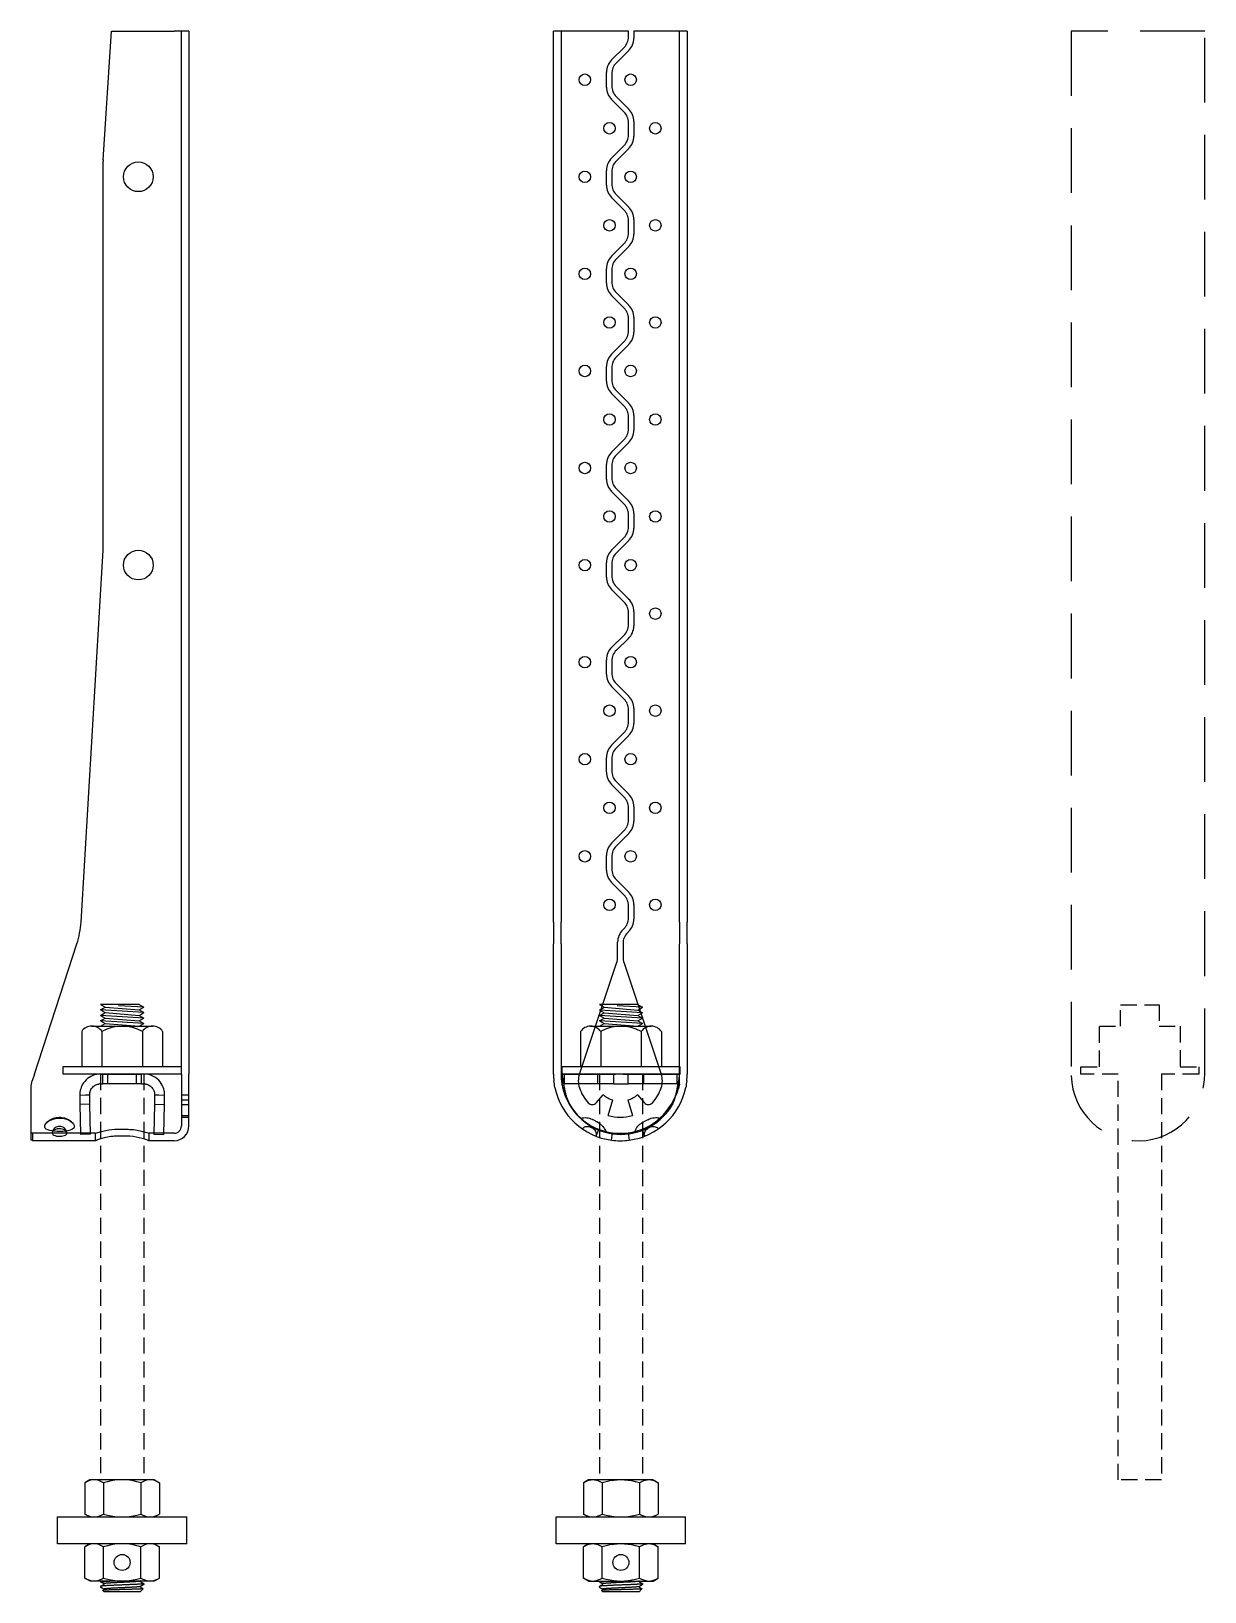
# Model space of a CAD drawing. Header units: inches. Extents: x -2661 to 42767, y -1222 to 9099.
# Drawn here: x 1335.32 to 1362.52, y 1440.36 to 1476.53 of the extents above; entities that cross this region are included whole.
import ezdxf

# ---------------------------------------------------------------- set-up
doc = ezdxf.new("R2010")
doc.units = ezdxf.units.IN
doc.header["$LTSCALE"] = 12
doc.header["$MEASUREMENT"] = 0
doc.linetypes.add('HIDDEN2', pattern=[0.1875, 0.125, -0.0625])
doc.linetypes.add('HIDDEN8', pattern=[0.04625, 0.03125, -0.015])
doc.layers.get('0').update_dxf_attribs({"linetype": 'CONTINUOUS'})
doc.layers.add('S-BOLT', color=2, linetype='CONTINUOUS')
doc.layers.add('S-SIMPSON', color=2, linetype='CONTINUOUS')

# ---------------------------------------------------------------- blocks, each defined once
blk = doc.blocks.new('HDU14-f')
for p, q in [((-1.548, 13.688), (-1.548, 25.719)), ((0.187, 25.719), (-1.548, 25.719)), ((-1.375, 25.719), (-1.375, 13.688)), ((0.187, 25.586), (0.187, 25.719)), ((0.312, 25.719), (0.312, 25.558)), ((1.548, 25.719), (0.312, 25.719)), ((1.375, 13.688), (1.375, 25.719)), ((1.548, 25.719), (1.548, 13.688)), ((-0.204, 25.052), (0.087, 25.343)), ((0.194, 25.271), (-0.097, 24.98)), ((-0.323, 24.423), (-0.323, 24.765)), ((-0.198, 24.737), (-0.198, 24.449)), ((0.087, 23.845), (-0.204, 24.136)), ((-0.097, 24.206), (0.194, 23.915)), ((0.187, 23.313), (0.187, 23.602)), ((0.312, 23.627), (0.312, 23.286)), ((-0.204, 22.779), (0.087, 23.07)), ((0.194, 22.998), (-0.097, 22.707)), ((-0.323, 22.15), (-0.323, 22.492)), ((-0.198, 22.464), (-0.198, 22.176)), ((0.087, 21.572), (-0.204, 21.863)), ((-0.097, 21.933), (0.194, 21.642)), ((0.312, 21.355), (0.312, 21.013)), ((0.187, 21.04), (0.187, 21.329)), ((-0.204, 20.506), (0.087, 20.797)), ((0.194, 20.726), (-0.097, 20.435)), ((-0.323, 19.879), (-0.323, 20.219)), ((-0.198, 20.192), (-0.198, 19.905)), ((0.087, 19.301), (-0.204, 19.592)), ((-0.097, 19.662), (0.194, 19.371)), ((0.187, 18.769), (0.187, 19.058)), ((0.312, 19.083), (0.312, 18.742)), ((-0.204, 18.235), (0.087, 18.526)), ((0.194, 18.454), (-0.097, 18.163)), ((-0.323, 17.608), (-0.323, 17.948)), ((-0.198, 17.92), (-0.198, 17.633)), ((-0.097, 17.39), (0.194, 17.099)), ((0.087, 17.029), (-0.204, 17.32)), ((0.187, 16.498), (0.187, 16.786)), ((0.312, 16.812), (0.312, 16.47)), ((-0.204, 15.964), (0.087, 16.255)), ((0.194, 16.183), (-0.097, 15.892)), ((-0.323, 15.336), (-0.323, 15.677)), ((-0.198, 15.649), (-0.198, 15.362)), ((0.087, 14.758), (-0.204, 15.049)), ((-0.097, 15.119), (0.194, 14.828)), ((0.187, 14.227), (0.187, 14.515)), ((0.312, 14.541), (0.312, 14.199)), ((-0.204, 13.693), (0.087, 13.984)), ((0.194, 13.912), (-0.097, 13.621)), ((-1.548, 5.069), (-1.548, 13.688)), ((-1.375, 13.688), (-1.375, 5.069)), ((-0.323, 13.065), (-0.323, 13.405)), ((1.375, 5.069), (1.375, 13.688)), ((1.548, 13.688), (1.548, 5.069)), ((-0.198, 13.378), (-0.198, 13.091)), ((0.087, 12.487), (-0.204, 12.778)), ((-0.097, 12.848), (0.194, 12.557)), ((0.187, 11.96), (0.187, 12.244)), ((0.312, 12.27), (0.312, 11.933)), ((-0.198, 11.444), (0.082, 11.712)), ((0.187, 11.64), (-0.092, 11.372)), ((-0.323, 10.815), (-0.323, 11.15)), ((-0.198, 11.124), (-0.198, 10.841)), ((0.087, 10.237), (-0.204, 10.528)), ((-0.097, 10.598), (0.194, 10.307)), ((0.187, 9.705), (0.187, 9.994)), ((0.312, 10.02), (0.312, 9.68)), ((-0.204, 9.171), (0.087, 9.462)), ((0.194, 9.392), (-0.097, 9.101)), ((-0.323, 8.544), (-0.323, 8.884)), ((-0.198, 8.858), (-0.198, 8.57)), ((-0.097, 8.327), (0.194, 8.036)), ((0.087, 7.966), (-0.204, 8.257)), ((0.187, 7.434), (0.187, 7.723)), ((0.312, 7.749), (0.312, 7.408)), ((-0.204, 6.9), (0.087, 7.191)), ((0.194, 7.121), (-0.097, 6.83)), ((-0.323, 6.273), (-0.323, 6.613)), ((-0.198, 6.587), (-0.198, 6.299)), ((0.087, 5.694), (-0.204, 5.985)), ((-0.097, 6.056), (0.194, 5.765)), ((0.187, 5.163), (0.187, 5.451)), ((0.312, 5.477), (0.312, 5.137)), ((-1.548, 5.069), (-1.548, 4.569)), ((-1.375, 4.569), (-1.375, 5.069)), ((1.375, 5.069), (1.375, 4.569)), ((1.548, 4.569), (1.548, 5.069)), ((0.056, 4.89), (0.087, 4.92)), ((0.194, 4.85), (0.163, 4.819)), ((-1.548, 1.548), (-1.548, 4.569)), ((-1.375, 4.569), (-1.375, 1.548)), ((-0.062, 4.277), (-0.062, 4.602)), ((0.062, 4.576), (0.062, 4.277)), ((1.375, 1.548), (1.375, 4.569)), ((1.548, 4.569), (1.548, 1.548)), ((-0.948, 1.548), (-0.088, 4.118)), ((0.088, 4.118), (0.948, 1.548)), ((-1.352, 1.548), (-1.35, 1.548)), ((-1.352, 1.319), (-1.352, 1.548)), ((-1.352, 1.548), (-1.352, 1.548)), ((-1.352, 1.319), (-1.352, 1.548)), ((-1.35, 1.542), (-1.35, 1.548)), ((-1.35, 1.548), (-0.158, 1.548)), ((-1.35, 1.542), (-1.35, 1.316)), ((0.185, 1.548), (1.375, 1.548)), ((-1.35, 1.319), (-1.352, 1.319)), ((-1.352, 1.319), (-1.352, 1.319)), ((-0.203, 0.013), (-0.181, 0.185)), ((0.181, 0.185), (0.203, 0.013))]:
    blk.add_line(p, q)
at = {"ltscale": 0.436076}
for p, q in [((-1.352, 1.319), (-1.352, 1.548)), ((-1.292, 1.319), (-1.292, 1.548)), ((-0.518, 1.319), (-0.518, 1.548)), ((0.545, 1.319), (0.545, 1.548)), ((1.318, 1.319), (1.318, 1.548)), ((-1.181, 0.847), (-1.181, 0.843)), ((1.208, 0.847), (1.208, 0.843))]:
    blk.add_line(p, q, dxfattribs=at)
at = {"ltscale": 0.244158}
for p, q in [((-0.158, 1.548), (-0.158, 1.42)), ((0.185, 1.42), (0.185, 1.548)), ((-1.264, 1.061), (-1.264, 1.063)), ((1.291, 1.063), (1.291, 1.061))]:
    blk.add_line(p, q, dxfattribs=at)
at = {"ltscale": 0.256303}
blk.add_line((1.375, 1.548), (1.375, 1.529), dxfattribs=at)
at = {"ltscale": 1.153278}
blk.add_line((-0.158, 1.319), (-1.35, 1.319), dxfattribs=at)
at = {"ltscale": 0.191817}
for p, q in [((-0.158, 1.42), (-0.158, 1.319)), ((0.185, 1.319), (0.185, 1.42)), ((-1.264, 1.063), (-1.264, 1.065)), ((1.291, 1.065), (1.291, 1.063))]:
    blk.add_line(p, q, dxfattribs=at)
at = {"ltscale": 1.151253}
blk.add_line((1.375, 1.319), (0.185, 1.319), dxfattribs=at)
at = {"ltscale": 0.45898}
for p, q in [((-0.402, 1.069), (-0.557, 0.885)), ((0.557, 0.885), (0.402, 1.069))]:
    blk.add_line(p, q, dxfattribs=at)
at = {"ltscale": 0.907197}
for p, q in [((-0.281, 0.588), (-0.172, 0.947)), ((0.172, 0.947), (0.281, 0.588))]:
    blk.add_line(p, q, dxfattribs=at)
at = {"ltscale": 0.329413}
for p, q in [((-0.502, 0.268), (-0.565, 0.107)), ((0.502, 0.268), (0.565, 0.107))]:
    blk.add_line(p, q, dxfattribs=at)
for centre in [(-0.823, 24.594), (0.239, 24.594), (-0.25, 23.469), (0.812, 23.469), (-0.823, 22.344), (0.239, 22.344), (-0.25, 21.219), (0.812, 21.219), (-0.823, 20.094), (0.239, 20.094), (-0.25, 18.969), (0.812, 18.969), (-0.823, 17.844), (0.239, 17.844), (-0.25, 16.719), (0.812, 16.719), (-0.823, 15.594), (0.239, 15.594), (-0.25, 14.469), (0.812, 14.469), (-0.823, 13.344), (0.239, 13.344), (0.812, 12.219), (-0.823, 11.094), (0.239, 11.094), (-0.25, 9.969), (0.812, 9.969), (-0.823, 8.844), (0.239, 8.844), (-0.25, 7.719), (0.812, 7.719), (-0.823, 6.594), (0.239, 6.594), (-0.25, 5.469), (0.812, 5.469)]:
    blk.add_circle(centre, 0.133)
for centre, radius, start, end in [((-0.156, 25.586), 0.344, 315, 0), ((-0.094, 25.558), 0.406, 315, 0), ((0.083, 24.765), 0.406, 135, 180), ((0.146, 24.737), 0.344, 135, 180), ((0.083, 24.423), 0.406, 180, 225), ((0.146, 24.449), 0.344, 180, 225), ((-0.094, 23.627), 0.406, 0, 45), ((-0.156, 23.602), 0.344, 0, 45), ((-0.156, 23.313), 0.344, 315, 0), ((-0.094, 23.286), 0.406, 315, 0), ((0.083, 22.492), 0.406, 135, 180), ((0.146, 22.464), 0.344, 135, 180), ((0.083, 22.15), 0.406, 180, 225), ((0.146, 22.176), 0.344, 180, 225), ((-0.156, 21.329), 0.344, 0, 45), ((-0.094, 21.355), 0.406, 0, 45), ((-0.156, 21.04), 0.344, 315, 0), ((-0.094, 21.013), 0.406, 315, 0), ((0.083, 20.219), 0.406, 135, 180), ((0.146, 20.192), 0.344, 135, 180), ((0.146, 19.905), 0.344, 180, 225), ((0.083, 19.879), 0.406, 180, 225), ((-0.156, 19.058), 0.344, 0, 45), ((-0.094, 19.083), 0.406, 0, 45), ((-0.156, 18.769), 0.344, 315, 0), ((-0.094, 18.742), 0.406, 315, 0), ((0.083, 17.948), 0.406, 135, 180), ((0.146, 17.92), 0.344, 135, 180), ((0.083, 17.608), 0.406, 180, 225), ((0.146, 17.633), 0.344, 180, 225), ((-0.156, 16.786), 0.344, 0, 45), ((-0.094, 16.812), 0.406, 0, 45), ((-0.156, 16.498), 0.344, 315, 0), ((-0.094, 16.47), 0.406, 315, 0), ((0.083, 15.677), 0.406, 135, 180), ((0.146, 15.649), 0.344, 135, 180), ((0.083, 15.336), 0.406, 180, 225), ((0.146, 15.362), 0.344, 180, 225), ((-0.156, 14.515), 0.344, 0, 45), ((-0.094, 14.541), 0.406, 0, 45), ((-0.156, 14.227), 0.344, 315, 0), ((-0.094, 14.199), 0.406, 315, 0), ((0.083, 13.405), 0.406, 135, 180), ((0.146, 13.378), 0.344, 135, 180), ((0.083, 13.065), 0.406, 180, 225), ((0.146, 13.091), 0.344, 180, 225), ((-0.156, 12.244), 0.344, 0, 45), ((-0.094, 12.27), 0.406, 0, 45), ((-0.156, 11.96), 0.344, 313.7838, 0), ((-0.094, 11.933), 0.406, 313.7838, 0), ((0.083, 11.15), 0.406, 133.7838, 180), ((0.146, 11.124), 0.344, 133.7838, 180), ((0.083, 10.815), 0.406, 180, 225), ((0.146, 10.841), 0.344, 180, 225), ((-0.156, 9.994), 0.344, 0, 45), ((-0.094, 10.02), 0.406, 0, 45), ((-0.156, 9.705), 0.344, 315, 0), ((-0.094, 9.68), 0.406, 315, 0), ((0.083, 8.884), 0.406, 135, 180), ((0.146, 8.858), 0.344, 135, 180), ((0.083, 8.544), 0.406, 180, 225), ((0.146, 8.57), 0.344, 180, 225), ((-0.156, 7.723), 0.344, 0, 45), ((-0.094, 7.749), 0.406, 0, 45), ((-0.156, 7.434), 0.344, 315, 0), ((-0.094, 7.408), 0.406, 315, 0), ((0.083, 6.613), 0.406, 135, 180), ((0.146, 6.587), 0.344, 135, 180), ((0.083, 6.273), 0.406, 180, 225), ((0.146, 6.299), 0.344, 180, 225), ((-0.156, 5.451), 0.344, 0, 45), ((-0.094, 5.477), 0.406, 0, 45), ((-0.156, 5.163), 0.344, 315, 0), ((-0.094, 5.137), 0.406, 315, 0), ((0.344, 4.602), 0.406, 135, 180), ((0.406, 4.576), 0.344, 135, 180), ((-0.562, 4.277), 0.5, 341.5, 0), ((0.562, 4.277), 0.5, 180, 198.5), ((0, 1.548), 1.548, 180, 185.8439), ((0, 1.548), 1.375, 180, 186.5823), ((0, 1.548), 1.375, 353.4177, 0), ((0, 1.548), 1.548, 354.1561, 0), ((0, 1.548), 1.548, 191.6465, 262.4464), ((0, 1.548), 1.375, 193.1366, 262.4464), ((0, 1.548), 1.375, 277.5536, 346.8634), ((0, 1.548), 1.548, 277.5536, 348.3535), ((0, 1.548), 1.548, 262.4464, 277.5536), ((0, 1.548), 1.375, 262.4464, 277.5536)]:
    blk.add_arc(centre, radius, start, end)
at = {"ltscale": 0.6149}
for centre, start, end in [((-0.474, 1.389), 161.5, 198.5), ((0.474, 1.389), 341.5, 18.5)]:
    blk.add_arc(centre, 0.5, start, end, dxfattribs=at)
at = {"ltscale": 0.983143}
for start, end in [(198.5, 221.7868), (318.2132, 341.5)]:
    blk.add_arc((0, 1.548), 1, start, end, dxfattribs=at)
at = {"ltscale": 0.408016}
for centre, start, end in [((-0.652, 0.965), 221.7868, 320), ((0.652, 0.965), 220, 318.2132)]:
    blk.add_arc(centre, 0.125, start, end, dxfattribs=at)
at = {"ltscale": 0.499338}
for start, end in [(230, 254.038), (285.962, 310)]:
    blk.add_arc((0, 1.548), 0.625, start, end, dxfattribs=at)
at = {"ltscale": 0.919518}
blk.add_arc((0, 1.548), 1, 253.6652, 286.3348, dxfattribs=at)
at = {"ltscale": 0.443405}
for centre, major_axis, start_param, end_param in [((0.591, 1.643), (-1.942, 0), 0.302192, 0.422066), ((-0.564, 1.643), (1.942, 0), 5.861119, 5.980993), ((-0.564, 1.639), (1.942, 0), 5.861119, 5.980993)]:
    blk.add_ellipse(centre, major_axis=major_axis, ratio=0.999848, start_param=start_param, end_param=end_param, dxfattribs=at)
blk.add_ellipse((0.591, 1.639), major_axis=(-1.942, 0), ratio=0.999848, start_param=0.302192, end_param=0.418487)
at = {"ltscale": 0.013141}
blk.add_ellipse((0.591, 1.639), major_axis=(-1.942, 0), ratio=0.999848, start_param=0.418487, end_param=0.422066, dxfattribs=at)
at = {"ltscale": 1.07779}
for centre, major_axis, start_param, end_param in [((0.013, 1.527), (1.375, 0), 3.659251, 5.765527), ((0.013, 1.523), (-1.375, 0), 0.517658, 2.623935)]:
    blk.add_ellipse(centre, major_axis=major_axis, ratio=0.999848, start_param=start_param, end_param=end_param, dxfattribs=at)
for points, knots in [([(-1.35, 1.542), (-1.35, 1.541), (-1.35, 1.54), (-1.348, 1.527), (-1.344, 1.504), (-1.334, 1.436), (-1.327, 1.392), (-1.311, 1.3), (-1.303, 1.255), (-1.29, 1.184), (-1.285, 1.159), (-1.275, 1.11), (-1.27, 1.085), (-1.264, 1.061)], [0.200072, 0.200072, 0.200072, 0.200072, 0.235083, 0.235083, 0.706844, 0.706844, 1.181392, 1.181392, 1.567205, 1.567205, 1.759947, 1.759947, 1.952833, 1.952833, 1.952833, 1.952833]), ([(0.185, 1.548), (0.161, 1.548), (0.105, 1.547), (-0.004, 1.546), (-0.038, 1.547), (-0.112, 1.548), (-0.143, 1.548), (-0.158, 1.548)], [0, 0, 0, 0, 0.2046871, 0.2046871, 0.2987485, 0.2987485, 0.4133066, 0.4133066, 0.4133066, 0.4133066]), ([(1.298, 1.096), (1.303, 1.116), (1.307, 1.136), (1.323, 1.217), (1.334, 1.277), (1.352, 1.382), (1.359, 1.428), (1.369, 1.491), (1.372, 1.512), (1.375, 1.527), (1.375, 1.528), (1.375, 1.528)], [0.091338, 0.091338, 0.091338, 0.091338, 0.247492, 0.247492, 0.736755, 0.736755, 1.217633, 1.217633, 1.587085, 1.587085, 1.605323, 1.605323, 1.605323, 1.605323]), ([(-1.366, 1.39), (-1.364, 1.371), (-1.361, 1.35), (-1.353, 1.298), (-1.346, 1.266), (-1.339, 1.236)], [1.5310966, 1.5310966, 1.5310966, 1.5310966, 1.6825033, 1.6825033, 1.922826, 1.922826, 1.922826, 1.922826]), ([(-1.266, 1.069), (-1.269, 1.076), (-1.272, 1.083), (-1.288, 1.124), (-1.3, 1.157), (-1.32, 1.216), (-1.328, 1.242), (-1.34, 1.281), (-1.344, 1.295), (-1.348, 1.309), (-1.349, 1.313), (-1.35, 1.315), (-1.35, 1.316), (-1.35, 1.316)], [0.012084, 0.012084, 0.012084, 0.012084, 0.0704258, 0.0704258, 0.3467638, 0.3467638, 0.6058368, 0.6058368, 0.8260425, 0.8260425, 0.9353083, 0.9353083, 0.9396499, 0.9396499, 0.9396499, 0.9396499]), ([(1.339, 1.236), (1.346, 1.266), (1.353, 1.298), (1.361, 1.35), (1.364, 1.371), (1.366, 1.39)], [5.9378182, 5.9378182, 5.9378182, 5.9378182, 6.1781408, 6.1781408, 6.3295475, 6.3295475, 6.3295475, 6.3295475]), ([(-0.919, 0.525), (-0.874, 0.536), (-0.826, 0.539), (-0.736, 0.531), (-0.692, 0.518), (-0.648, 0.495), (-0.643, 0.492), (-0.639, 0.489)], [0, 0, 0, 0, 0.3515372, 0.3515372, 0.6898037, 0.6898037, 0.730764, 0.730764, 0.730764, 0.730764]), ([(-0.524, 0.428), (-0.524, 0.428), (-0.53, 0.431), (-0.54, 0.436), (-0.556, 0.444), (-0.582, 0.457), (-0.602, 0.468), (-0.623, 0.48), (-0.638, 0.489), (-0.639, 0.489), (-0.639, 0.489), (-0.639, 0.489), (-0.639, 0.489)], [-1.570796, -1.570796, -1.570796, -1.570796, -0.795364, -0.795364, -0.795364, 0.363143, 0.363143, 0.363143, 1.53706, 1.53706, 1.53706, 1.570796, 1.570796, 1.570796, 1.570796]), ([(-0.524, 0.428), (-0.508, 0.42), (-0.493, 0.412), (-0.441, 0.376), (-0.408, 0.342), (-0.365, 0.276), (-0.35, 0.246), (-0.338, 0.215)], [0, 0, 0, 0, 0.1323937, 0.1323937, 0.4800792, 0.4800792, 0.731775, 0.731775, 0.731775, 0.731775]), ([(0.338, 0.215), (0.354, 0.259), (0.377, 0.3), (0.435, 0.37), (0.47, 0.4), (0.514, 0.423), (0.519, 0.426), (0.524, 0.428)], [0, 0, 0, 0, 0.3515372, 0.3515372, 0.6898037, 0.6898037, 0.730764, 0.730764, 0.730764, 0.730764]), ([(0.639, 0.489), (0.638, 0.489), (0.633, 0.486), (0.623, 0.48), (0.607, 0.471), (0.582, 0.457), (0.561, 0.446), (0.54, 0.435), (0.524, 0.428), (0.524, 0.428), (0.524, 0.428), (0.524, 0.428), (0.524, 0.428)], [-1.570796, -1.570796, -1.570796, -1.570796, -0.795364, -0.795364, -0.795364, 0.363143, 0.363143, 0.363143, 1.53706, 1.53706, 1.53706, 1.570796, 1.570796, 1.570796, 1.570796]), ([(0.639, 0.489), (0.654, 0.498), (0.669, 0.506), (0.728, 0.529), (0.775, 0.537), (0.853, 0.537), (0.886, 0.533), (0.919, 0.525)], [0, 0, 0, 0, 0.1323937, 0.1323937, 0.4800792, 0.4800792, 0.731775, 0.731775, 0.731775, 0.731775])]:
    blk.add_open_spline(points, degree=3, knots=knots)
at = {"ltscale": 0.436076}
blk.add_open_spline([(1.375, 1.309), (1.375, 1.346), (1.375, 1.383), (1.375, 1.456), (1.375, 1.493), (1.375, 1.529)], degree=3, knots=[-0.5816601, -0.5816601, -0.5816601, -0.5816601, -0.2908311, -0.2908311, -0.0000001, -0.0000001, -0.0000001, -0.0000001], dxfattribs=at)
at = {"ltscale": 0.005776}
blk.add_open_spline([(1.375, 1.528), (1.375, 1.529), (1.375, 1.529), (1.375, 1.529)], degree=3, dxfattribs=at)
for points in [[(-1.516, 1.236), (-1.526, 1.286), (-1.535, 1.339), (-1.54, 1.39)], [(1.54, 1.39), (1.535, 1.339), (1.526, 1.286), (1.516, 1.236)]]:
    blk.add_open_spline(points, degree=3)
at = {"ltscale": 0.83897}
blk.add_open_spline([(-0.158, 1.319), (-0.143, 1.319), (-0.117, 1.319), (-0.035, 1.318), (0.012, 1.318), (0.119, 1.319), (0.164, 1.319), (0.185, 1.319)], degree=3, knots=[0, 0, 0, 0, 0.1218103, 0.1218103, 0.2846833, 0.2846833, 0.4906197, 0.4906197, 0.4906197, 0.4906197], dxfattribs=at)
at = {"ltscale": 0.820067}
blk.add_open_spline([(1.375, 1.309), (1.373, 1.303), (1.37, 1.293), (1.361, 1.263), (1.354, 1.241), (1.339, 1.193), (1.331, 1.169), (1.317, 1.13), (1.312, 1.117), (1.302, 1.091), (1.296, 1.078), (1.291, 1.065)], degree=3, knots=[0.1789581, 0.1789581, 0.1789581, 0.1789581, 0.3623244, 0.3623244, 0.6104662, 0.6104662, 0.8239713, 0.8239713, 0.932067, 0.932067, 1.0414008, 1.0414008, 1.0414008, 1.0414008], dxfattribs=at)
at = {"ltscale": 0.068313}
blk.add_open_spline([(1.291, 1.061), (1.293, 1.072), (1.296, 1.084), (1.298, 1.096)], degree=3, dxfattribs=at)
at = {"ltscale": 0.00896}
blk.add_open_spline([(-1.264, 1.065), (-1.265, 1.066), (-1.265, 1.068), (-1.266, 1.069)], degree=3, dxfattribs=at)
at = {"ltscale": 0.435298}
for points in [[(-0.887, 0.279), (-0.876, 0.291), (-0.863, 0.301), (-0.835, 0.318), (-0.82, 0.324), (-0.786, 0.332), (-0.767, 0.334), (-0.73, 0.331), (-0.711, 0.327), (-0.687, 0.317), (-0.682, 0.314), (-0.677, 0.312)], [(0.56, 0.105), (0.556, 0.12), (0.555, 0.137), (0.557, 0.169), (0.56, 0.186), (0.572, 0.218), (0.581, 0.235), (0.604, 0.264), (0.619, 0.278), (0.639, 0.292), (0.645, 0.295), (0.65, 0.297)]]:
    blk.add_open_spline(points, degree=3, knots=[0, 0, 0, 0, 0.1213702, 0.1213702, 0.2475388, 0.2475388, 0.3873315, 0.3873315, 0.5325127, 0.5325127, 0.5784944, 0.5784944, 0.5784944, 0.5784944], dxfattribs=at)
at = {"ltscale": 0.089804}
for points in [[(-0.677, 0.312), (-0.677, 0.312), (-0.677, 0.312), (-0.677, 0.312), (-0.676, 0.311), (-0.667, 0.306), (-0.659, 0.302), (-0.654, 0.299), (-0.65, 0.298), (-0.65, 0.297)], [(0.65, 0.297), (0.65, 0.297), (0.65, 0.297), (0.65, 0.297), (0.651, 0.298), (0.66, 0.303), (0.668, 0.307), (0.673, 0.309), (0.676, 0.311), (0.677, 0.311)]]:
    blk.add_open_spline(points, degree=3, knots=[-1.570796, -1.570796, -1.570796, -1.570796, -1.430851, -1.430851, -1.430851, 0.311793, 0.311793, 0.311793, 1.570796, 1.570796, 1.570796, 1.570796], dxfattribs=at)
at = {"ltscale": 0.435299}
for points in [[(-0.65, 0.297), (-0.643, 0.294), (-0.636, 0.289), (-0.614, 0.274), (-0.6, 0.26), (-0.578, 0.23), (-0.57, 0.213), (-0.559, 0.18), (-0.556, 0.164), (-0.555, 0.133), (-0.557, 0.119), (-0.56, 0.105)], [(0.677, 0.312), (0.684, 0.315), (0.691, 0.319), (0.716, 0.328), (0.736, 0.332), (0.773, 0.333), (0.791, 0.331), (0.825, 0.322), (0.84, 0.315), (0.866, 0.299), (0.877, 0.29), (0.887, 0.279)]]:
    blk.add_open_spline(points, degree=3, knots=[0, 0, 0, 0, 0.061184, 0.061184, 0.2063158, 0.2063158, 0.3448749, 0.3448749, 0.4706993, 0.4706993, 0.5786198, 0.5786198, 0.5786198, 0.5786198], dxfattribs=at)
blk = doc.blocks.new('*U1215')
for p, q in [((-1.985, 22.734), (-1.798, 25.719)), ((-1.798, 25.719), (-0.346, 25.719)), ((0, 25.719), (-0.346, 25.719)), ((0, 25.719), (0, 1.548)), ((-1.986, 13.688), (-1.986, 22.703)), ((-2.501, 5.069), (-1.986, 13.688)), ((-3.58, 1.548), (-2.596, 4.569)), ((-3.58, 1.548), (-3.632, 1.39)), ((0, 0.346), (0, 1.548)), ((-3.656, 0.013), (-3.656, 1.236)), ((-3.625, 0.013), (-3.656, 0.013)), ((-3.625, 0.013), (-3.625, 0)), ((-2.173, 0), (-3.625, 0)), ((-1.454, 0.107), (-1.642, 0.107)), ((-0.346, 0), (-0.923, 0))]:
    blk.add_line(p, q)
at = {"ltscale": 1.082744}
blk.add_line((-0.173, 1.548), (-0.173, 25.719), dxfattribs=at)
at = {"ltscale": 0.105817}
for p, q in [((-1.995, 1.548), (-2.051, 1.548)), ((-1.045, 1.548), (-1.101, 1.548)), ((-2.051, 1.319), (-1.995, 1.319)), ((-1.101, 1.319), (-1.045, 1.319))]:
    blk.add_line(p, q, dxfattribs=at)
at = {"ltscale": 0.436076}
for p, q in [((-1.995, 1.319), (-1.995, 1.548)), ((-1.883, 1.319), (-1.883, 1.548)), ((-1.213, 1.319), (-1.213, 1.548)), ((-1.101, 1.319), (-1.101, 1.548)), ((-2.297, 0.847), (-2.526, 0.843)), ((-0.799, 0.847), (-0.57, 0.843)), ((-2.285, 0.153), (-2.514, 0.149)), ((-0.811, 0.153), (-0.582, 0.149))]:
    blk.add_line(p, q, dxfattribs=at)
at = {"ltscale": 0.21341}
for p, q in [((-1.995, 1.548), (-1.883, 1.548)), ((-1.213, 1.548), (-1.101, 1.548)), ((-1.883, 1.319), (-1.995, 1.319)), ((-1.101, 1.319), (-1.213, 1.319))]:
    blk.add_line(p, q, dxfattribs=at)
at = {"ltscale": 0.059738}
for p, q in [((-1.883, 1.548), (-1.863, 1.548)), ((-1.233, 1.548), (-1.213, 1.548)), ((-1.863, 1.319), (-1.883, 1.319)), ((-1.213, 1.319), (-1.233, 1.319))]:
    blk.add_line(p, q, dxfattribs=at)
at = {"ltscale": 1.015965}
for p, q in [((-1.863, 1.548), (-1.233, 1.548)), ((-1.233, 1.319), (-1.863, 1.319))]:
    blk.add_line(p, q, dxfattribs=at)
at = {"ltscale": 1.14181}
blk.add_line((-0.173, 1.548), (-0.173, 0.346), dxfattribs=at)
at = {"ltscale": 0.244158}
for p, q in [((-2.53, 1.061), (-2.401, 1.063)), ((-0.695, 1.063), (-0.566, 1.061))]:
    blk.add_line(p, q, dxfattribs=at)
at = {"ltscale": 0.443405}
for p, q in [((-2.53, 1.061), (-2.526, 0.843)), ((-2.297, 0.847), (-2.301, 1.065)), ((-0.795, 1.065), (-0.799, 0.847)), ((-0.57, 0.843), (-0.566, 1.061))]:
    blk.add_line(p, q, dxfattribs=at)
at = {"ltscale": 1.167606}
for p, q in [((-2.526, 0.843), (-2.514, 0.149)), ((-2.285, 0.153), (-2.297, 0.847)), ((-0.799, 0.847), (-0.811, 0.153)), ((-0.582, 0.149), (-0.57, 0.843))]:
    blk.add_line(p, q, dxfattribs=at)
at = {"ltscale": 0.191817}
for p, q in [((-2.401, 1.063), (-2.301, 1.065)), ((-0.795, 1.065), (-0.695, 1.063))]:
    blk.add_line(p, q, dxfattribs=at)
at = {"ltscale": 0.329413}
for p, q in [((-0.173, 1.069), (0, 1.069)), ((-0.173, 0.947), (0, 0.947)), ((-0.173, 0.84), (0, 0.84)), ((-0.173, 0.588), (0, 0.588)), ((-0.173, 0.548), (0, 0.548)), ((-3.625, 0.185), (-3.625, 0.013)), ((-2.173, 0.173), (-2.173, 0)), ((-0.923, 0), (-0.923, 0.173))]:
    blk.add_line(p, q, dxfattribs=at)
at = {"ltscale": 0.059422}
blk.add_line((-3.656, 0.185), (-3.625, 0.185), dxfattribs=at)
at = {"ltscale": 1.170779}
blk.add_line((-2.173, 0.173), (-3.625, 0.173), dxfattribs=at)
at = {"ltscale": 0.357031}
blk.add_line((-1.642, 0.268), (-1.454, 0.268), dxfattribs=at)
at = {"ltscale": 0.930495}
blk.add_line((-0.346, 0.173), (-0.923, 0.173), dxfattribs=at)
for centre in [(-1.173, 22.344), (-1.173, 13.344)]:
    blk.add_circle(centre, 0.344)
for centre, radius, start, end in [((-1.486, 22.703), 0.5, 176.4237, 180), ((-4.498, 5.188), 2, 341.9547, 356.5744), ((-0.346, 0.346), 0.346, 270, 0)]:
    blk.add_arc(centre, radius, start, end)
at = {"ltscale": 0.149766}
for centre, start, end in [((-2.051, 1.069), 90, 99.4116), ((-1.045, 1.069), 80.5884, 90)]:
    blk.add_arc(centre, 0.479, start, end, dxfattribs=at)
at = {"ltscale": 0.078118}
for centre, start, end in [((-2.051, 1.069), 90, 99.4116), ((-1.045, 1.069), 80.5884, 90)]:
    blk.add_arc(centre, 0.25, start, end, dxfattribs=at)
at = {"ltscale": 0.517497}
blk.add_arc((-0.346, 0.346), 0.173, 270, 0, dxfattribs=at)
at = {"ltscale": 1.110511}
for points, knots in [([(-2.129, 1.542), (-2.134, 1.541), (-2.138, 1.54), (-2.203, 1.527), (-2.261, 1.504), (-2.365, 1.436), (-2.409, 1.392), (-2.473, 1.3), (-2.495, 1.255), (-2.516, 1.184), (-2.522, 1.159), (-2.529, 1.11), (-2.53, 1.085), (-2.53, 1.061)], [0.200072, 0.200072, 0.200072, 0.200072, 0.235083, 0.235083, 0.706844, 0.706844, 1.181392, 1.181392, 1.567205, 1.567205, 1.759947, 1.759947, 1.952833, 1.952833, 1.952833, 1.952833]), ([(-0.566, 1.061), (-0.566, 1.092), (-0.568, 1.124), (-0.585, 1.217), (-0.609, 1.277), (-0.677, 1.382), (-0.721, 1.428), (-0.813, 1.491), (-0.856, 1.512), (-0.924, 1.533), (-0.945, 1.538), (-0.967, 1.542)], [0, 0, 0, 0, 0.247492, 0.247492, 0.736755, 0.736755, 1.217633, 1.217633, 1.587085, 1.587085, 1.755649, 1.755649, 1.755649, 1.755649])]:
    blk.add_open_spline(points, degree=3, knots=knots, dxfattribs=at)
blk.add_open_spline([(-3.656, 1.236), (-3.656, 1.286), (-3.648, 1.339), (-3.632, 1.39)], degree=3)
at = {"ltscale": 0.890868}
for points, knots in [([(-2.301, 1.065), (-2.301, 1.073), (-2.301, 1.082), (-2.297, 1.124), (-2.287, 1.157), (-2.255, 1.216), (-2.234, 1.242), (-2.187, 1.281), (-2.162, 1.295), (-2.121, 1.309), (-2.107, 1.313), (-2.093, 1.315), (-2.092, 1.316), (-2.092, 1.316)], [0, 0, 0, 0, 0.0704258, 0.0704258, 0.3467638, 0.3467638, 0.6058368, 0.6058368, 0.8260425, 0.8260425, 0.9353083, 0.9353083, 0.9396499, 0.9396499, 0.9396499, 0.9396499]), ([(-1.004, 1.316), (-1.002, 1.315), (-1, 1.315), (-0.967, 1.309), (-0.938, 1.297), (-0.884, 1.263), (-0.861, 1.241), (-0.826, 1.193), (-0.814, 1.169), (-0.803, 1.13), (-0.8, 1.117), (-0.796, 1.091), (-0.795, 1.078), (-0.795, 1.065)], [0.1044825, 0.1044825, 0.1044825, 0.1044825, 0.1200501, 0.1200501, 0.3623244, 0.3623244, 0.6104662, 0.6104662, 0.8239713, 0.8239713, 0.932067, 0.932067, 1.0414008, 1.0414008, 1.0414008, 1.0414008])]:
    blk.add_open_spline(points, degree=3, knots=knots, dxfattribs=at)
at = {"ltscale": 1.026431}
blk.add_open_spline([(-3.344, 0.335), (-3.344, 0.373), (-3.311, 0.419), (-3.254, 0.455), (-3.196, 0.493), (-3.113, 0.52), (-3.026, 0.524), (-2.938, 0.529), (-2.848, 0.509), (-2.78, 0.475), (-2.715, 0.442), (-2.671, 0.397), (-2.66, 0.357), (-2.658, 0.349), (-2.656, 0.342), (-2.656, 0.335)], degree=3, knots=[-3.141593, -3.141593, -3.141593, -3.141593, -2.404417, -2.404417, -2.404417, -1.646499, -1.646499, -1.646499, -0.876537, -0.876537, -0.876537, -0.136641, -0.136641, -0.136641, 0, 0, 0, 0], dxfattribs=at)
at = {"ltscale": 1.084487}
blk.add_open_spline([(-2.698, 0.417), (-2.726, 0.445), (-2.759, 0.469), (-2.83, 0.507), (-2.87, 0.52), (-2.954, 0.537), (-3.001, 0.539), (-3.091, 0.53), (-3.136, 0.519), (-3.219, 0.483), (-3.258, 0.459), (-3.295, 0.424), (-3.299, 0.421), (-3.302, 0.417)], degree=3, knots=[0, 0, 0, 0, 0.306749, 0.306749, 0.622366, 0.622366, 0.966222, 0.966222, 1.313966, 1.313966, 1.660553, 1.660553, 1.701192, 1.701192, 1.701192, 1.701192], dxfattribs=at)
at = {"ltscale": 1.026508}
blk.add_open_spline([(-2.656, 0.335), (-2.656, 0.304), (-2.677, 0.278), (-2.715, 0.259), (-2.764, 0.234), (-2.842, 0.222), (-2.927, 0.217), (-3.011, 0.213), (-3.102, 0.216), (-3.176, 0.228), (-3.25, 0.239), (-3.306, 0.261), (-3.33, 0.294), (-3.339, 0.306), (-3.344, 0.32), (-3.344, 0.335)], degree=3, knots=[0, 0, 0, 0, 0.593185, 0.593185, 0.593185, 1.356389, 1.356389, 1.356389, 2.108231, 2.108231, 2.108231, 2.859544, 2.859544, 2.859544, 3.141593, 3.141593, 3.141593, 3.141593], dxfattribs=at)
for points, knots in [([(-2.829, 0.182), (-2.829, 0.197), (-2.837, 0.214), (-2.852, 0.228), (-2.878, 0.254), (-2.925, 0.274), (-2.977, 0.278), (-3.029, 0.283), (-3.084, 0.271), (-3.121, 0.249), (-3.152, 0.23), (-3.171, 0.205), (-3.171, 0.182)], [0, 0, 0, 0, 0.524662, 0.524662, 0.524662, 1.432646, 1.432646, 1.432646, 2.35738, 2.35738, 2.35738, 3.141593, 3.141593, 3.141593, 3.141593]), ([(-3.171, 0.182), (-3.171, 0.155), (-3.145, 0.132), (-3.103, 0.119), (-3.062, 0.106), (-3.007, 0.102), (-2.957, 0.107), (-2.907, 0.112), (-2.864, 0.127), (-2.843, 0.149), (-2.834, 0.159), (-2.829, 0.17), (-2.829, 0.182)], [-3.141593, -3.141593, -3.141593, -3.141593, -2.218841, -2.218841, -2.218841, -1.317289, -1.317289, -1.317289, -0.402619, -0.402619, -0.402619, 0, 0, 0, 0]), ([(-1.642, 0.107), (-1.755, 0.107), (-1.868, 0.091), (-1.959, 0.069), (-2.048, 0.048), (-2.115, 0.023), (-2.148, 0.01), (-2.165, 0.003), (-2.173, 0), (-2.173, 0)], [0, 0, 0, 0, 0.639266, 0.639266, 0.639266, 1.264847, 1.264847, 1.264847, 1.570796, 1.570796, 1.570796, 1.570796]), ([(-0.923, 0), (-0.923, 0), (-0.931, 0.003), (-0.946, 0.009), (-0.98, 0.023), (-1.054, 0.05), (-1.15, 0.072), (-1.239, 0.092), (-1.346, 0.107), (-1.454, 0.107)], [1.570796, 1.570796, 1.570796, 1.570796, 1.866657, 1.866657, 1.866657, 2.532554, 2.532554, 2.532554, 3.141593, 3.141593, 3.141593, 3.141593])]:
    blk.add_open_spline(points, degree=3, knots=knots)
at = {"ltscale": 1.186898}
blk.add_open_spline([(-2.83, 0.188), (-2.832, 0.206), (-2.838, 0.224), (-2.854, 0.256), (-2.864, 0.271), (-2.889, 0.295), (-2.903, 0.306), (-2.935, 0.322), (-2.952, 0.327), (-2.988, 0.333), (-3.007, 0.334), (-3.044, 0.329), (-3.062, 0.323), (-3.096, 0.307), (-3.111, 0.295), (-3.137, 0.27), (-3.147, 0.255), (-3.163, 0.223), (-3.168, 0.206), (-3.17, 0.188)], degree=3, knots=[0, 0, 0, 0, 0.139044, 0.139044, 0.274027, 0.274027, 0.407505, 0.407505, 0.543627, 0.543627, 0.685277, 0.685277, 0.828257, 0.828257, 0.97004, 0.97004, 1.106174, 1.106174, 1.240987, 1.240987, 1.240987, 1.240987], dxfattribs=at)
at = {"ltscale": 0.992339}
blk.add_open_spline([(-2.173, 0.173), (-2.173, 0.173), (-2.163, 0.177), (-2.144, 0.183), (-2.105, 0.196), (-2.026, 0.222), (-1.924, 0.241), (-1.84, 0.257), (-1.741, 0.268), (-1.642, 0.268)], degree=3, knots=[-1.570796, -1.570796, -1.570796, -1.570796, -1.240205, -1.240205, -1.240205, -0.560711, -0.560711, -0.560711, 0, 0, 0, 0], dxfattribs=at)
at = {"ltscale": 0.992325}
blk.add_open_spline([(-1.454, 0.268), (-1.338, 0.268), (-1.222, 0.253), (-1.13, 0.233), (-1.041, 0.214), (-0.976, 0.191), (-0.944, 0.181), (-0.93, 0.176), (-0.923, 0.173), (-0.923, 0.173)], degree=3, knots=[-3.141593, -3.141593, -3.141593, -3.141593, -2.484709, -2.484709, -2.484709, -1.854673, -1.854673, -1.854673, -1.570796, -1.570796, -1.570796, -1.570796], dxfattribs=at)
blk = doc.blocks.new('SIMPSON PAB8 HEAD')
for points in [[(-0.792, 0.001), (-0.908, -0.066)], [(-0.691, 0.001), (-0.733, -0.001), (-0.774, -0.009), (-0.817, -0.022), (-0.861, -0.041), (-0.908, -0.066)], [(0.708, 0.001), (-0.792, 0.001)], [(-0.475, -0.066), (-0.521, -0.041), (-0.565, -0.022), (-0.608, -0.009), (-0.65, -0.001), (-0.691, 0.001)], [(-0.042, 0.001), (-0.125, -0.001), (-0.208, -0.009), (-0.293, -0.022), (-0.381, -0.041), (-0.475, -0.066)], [(0.391, -0.066), (0.298, -0.041), (0.21, -0.022), (0.125, -0.009), (0.042, -0.001), (-0.042, 0.001)], [(0.608, 0.001), (0.566, -0.001), (0.525, -0.009), (0.482, -0.022), (0.438, -0.041), (0.391, -0.066)], [(0.824, -0.066), (0.778, -0.041), (0.734, -0.022), (0.691, -0.009), (0.65, -0.001), (0.608, 0.001)], [(0.708, 0.001), (0.824, -0.066)], [(-0.908, -0.066), (-0.908, -0.791)], [(-0.475, -0.066), (-0.475, -0.791)], [(0.391, -0.066), (0.391, -0.791)], [(0.824, -0.066), (0.824, -0.791)], [(-1.542, -1.483), (-1.542, -0.858)], [(-1.542, -0.858), (1.458, -0.858)], [(-0.792, -0.858), (-0.908, -0.791)], [(-0.908, -0.791), (-0.861, -0.815), (-0.817, -0.834), (-0.774, -0.847), (-0.733, -0.855), (-0.691, -0.858)], [(-0.691, -0.858), (-0.65, -0.855), (-0.608, -0.847), (-0.565, -0.834), (-0.521, -0.815), (-0.475, -0.791)], [(-0.475, -0.791), (-0.381, -0.815), (-0.293, -0.834), (-0.208, -0.847), (-0.125, -0.855), (-0.042, -0.858)], [(-0.042, -0.858), (0.042, -0.855), (0.125, -0.847), (0.21, -0.834), (0.298, -0.815), (0.391, -0.791)], [(0.391, -0.791), (0.438, -0.815), (0.482, -0.834), (0.525, -0.847), (0.566, -0.855), (0.608, -0.858)], [(0.608, -0.858), (0.65, -0.855), (0.691, -0.847), (0.734, -0.834), (0.778, -0.815), (0.824, -0.791)], [(0.708, -0.858), (0.824, -0.791)], [(1.458, -1.483), (1.458, -0.858)], [(1.458, -1.483), (-1.542, -1.483)], [(-0.792, -1.483), (-0.908, -1.55)], [(-0.691, -1.483), (-0.733, -1.485), (-0.774, -1.493), (-0.817, -1.506), (-0.861, -1.525), (-0.908, -1.55)], [(-0.908, -2.275), (-0.908, -1.55)], [(-0.475, -1.55), (-0.521, -1.525), (-0.565, -1.506), (-0.608, -1.493), (-0.65, -1.485), (-0.691, -1.483)], [(-0.042, -1.483), (-0.125, -1.485), (-0.208, -1.493), (-0.293, -1.506), (-0.381, -1.525), (-0.475, -1.55)], [(-0.475, -2.275), (-0.475, -1.55)], [(0.391, -1.55), (0.298, -1.525), (0.21, -1.506), (0.125, -1.493), (0.042, -1.485), (-0.042, -1.483)], [(0.608, -1.483), (0.566, -1.485), (0.525, -1.493), (0.482, -1.506), (0.438, -1.525), (0.391, -1.55)], [(0.391, -2.275), (0.391, -1.55)], [(0.824, -1.55), (0.778, -1.525), (0.734, -1.506), (0.691, -1.493), (0.65, -1.485), (0.608, -1.483)], [(0.708, -1.483), (0.824, -1.55)], [(0.824, -2.275), (0.824, -1.55)], [(-0.792, -2.342), (-0.908, -2.275)], [(-0.908, -2.275), (-0.861, -2.299), (-0.817, -2.318), (-0.774, -2.331), (-0.733, -2.339), (-0.691, -2.342)], [(-0.792, -2.342), (0.708, -2.342)], [(-0.691, -2.342), (-0.65, -2.339), (-0.608, -2.331), (-0.565, -2.318), (-0.521, -2.299), (-0.475, -2.275)], [(-0.542, -2.342), (-0.542, -2.363)], [(-0.542, -2.467), (-0.542, -2.488)], [(-0.54, -2.364), (-0.541, -2.363), (-0.541, -2.363), (-0.541, -2.362), (-0.541, -2.362), (-0.541, -2.362), (-0.54, -2.361), (-0.539, -2.361), (-0.538, -2.36), (-0.536, -2.36), (-0.534, -2.359), (-0.532, -2.359), (-0.53, -2.358), (-0.527, -2.358), (-0.524, -2.357), (-0.521, -2.357), (-0.518, -2.356), (-0.514, -2.356), (-0.51, -2.355), (-0.505, -2.355), (-0.501, -2.354), (-0.496, -2.354), (-0.491, -2.353), (-0.485, -2.353), (-0.48, -2.353), (-0.474, -2.352), (-0.468, -2.352), (-0.462, -2.351), (-0.455, -2.351), (-0.448, -2.35), (-0.441, -2.35), (-0.434, -2.349), (-0.427, -2.349), (-0.419, -2.348), (-0.411, -2.348), (-0.403, -2.347), (-0.395, -2.347), (-0.386, -2.346), (-0.377, -2.346), (-0.369, -2.345), (-0.36, -2.345), (-0.35, -2.345), (-0.341, -2.344), (-0.331, -2.344), (-0.322, -2.343), (-0.312, -2.343), (-0.302, -2.342), (-0.291, -2.342)], [(0.457, -2.403), (0.458, -2.404), (0.458, -2.404), (0.458, -2.405), (0.456, -2.406), (0.454, -2.407), (0.451, -2.407), (0.448, -2.408), (0.444, -2.409), (0.439, -2.41), (0.433, -2.411), (0.427, -2.411), (0.42, -2.412), (0.412, -2.413), (0.404, -2.414), (0.395, -2.414), (0.385, -2.415), (0.374, -2.416), (0.363, -2.417), (0.351, -2.417), (0.339, -2.418), (0.326, -2.419), (0.313, -2.42), (0.299, -2.421), (0.285, -2.421), (0.27, -2.422), (0.254, -2.423), (0.239, -2.424), (0.222, -2.424), (0.206, -2.425), (0.189, -2.426), (0.172, -2.427), (0.154, -2.427), (0.136, -2.428), (0.118, -2.429), (0.099, -2.43), (0.081, -2.431), (0.062, -2.431), (0.043, -2.432), (0.024, -2.433), (0.005, -2.434), (-0.015, -2.434), (-0.034, -2.435), (-0.053, -2.436), (-0.073, -2.437), (-0.092, -2.437), (-0.111, -2.438), (-0.13, -2.439), (-0.149, -2.44), (-0.168, -2.441), (-0.187, -2.441), (-0.205, -2.442), (-0.223, -2.443), (-0.241, -2.444), (-0.259, -2.444), (-0.276, -2.445), (-0.293, -2.446), (-0.309, -2.447), (-0.325, -2.447), (-0.341, -2.448), (-0.356, -2.449), (-0.371, -2.45), (-0.385, -2.451), (-0.399, -2.451), (-0.412, -2.452), (-0.425, -2.453), (-0.437, -2.454), (-0.449, -2.454), (-0.46, -2.455), (-0.47, -2.456), (-0.48, -2.457), (-0.489, -2.457), (-0.497, -2.458), (-0.505, -2.459), (-0.511, -2.46), (-0.518, -2.461), (-0.523, -2.461), (-0.528, -2.462), (-0.532, -2.463), (-0.535, -2.464), (-0.538, -2.464), (-0.54, -2.465), (-0.541, -2.466), (-0.541, -2.467)], [(-0.465, -2.408), (-0.472, -2.404), (-0.479, -2.4), (-0.485, -2.396), (-0.492, -2.392), (-0.499, -2.388), (-0.506, -2.384), (-0.513, -2.38), (-0.52, -2.376), (-0.527, -2.372), (-0.533, -2.368), (-0.54, -2.364)], [(-0.54, -2.465), (-0.533, -2.461), (-0.526, -2.457), (-0.519, -2.453), (-0.512, -2.449), (-0.505, -2.445), (-0.498, -2.441), (-0.491, -2.437), (-0.484, -2.433), (-0.477, -2.429), (-0.47, -2.425), (-0.463, -2.421)], [(-0.465, -2.533), (-0.472, -2.529), (-0.479, -2.525), (-0.485, -2.521), (-0.492, -2.517), (-0.499, -2.513), (-0.506, -2.509), (-0.513, -2.505), (-0.52, -2.501), (-0.527, -2.497), (-0.533, -2.493), (-0.54, -2.489)], [(0.447, -2.522), (0.447, -2.522), (0.447, -2.523), (0.447, -2.523), (0.446, -2.523), (0.445, -2.524), (0.444, -2.524), (0.441, -2.524), (0.439, -2.525), (0.436, -2.525), (0.433, -2.526), (0.429, -2.526), (0.425, -2.526), (0.421, -2.527), (0.416, -2.527), (0.411, -2.527), (0.405, -2.528), (0.4, -2.528), (0.393, -2.528), (0.387, -2.529), (0.38, -2.529), (0.372, -2.53), (0.364, -2.53), (0.356, -2.53), (0.348, -2.531), (0.339, -2.531), (0.33, -2.531), (0.321, -2.532), (0.311, -2.532), (0.301, -2.533), (0.291, -2.533), (0.28, -2.533), (0.27, -2.534), (0.258, -2.534), (0.247, -2.534), (0.236, -2.535), (0.224, -2.535), (0.212, -2.536), (0.199, -2.536), (0.187, -2.536), (0.174, -2.537), (0.161, -2.537), (0.149, -2.537), (0.135, -2.538), (0.122, -2.538), (0.109, -2.539), (0.095, -2.539), (0.082, -2.539), (0.068, -2.54), (0.054, -2.54), (0.04, -2.54), (0.026, -2.541), (0.012, -2.541), (-0.002, -2.542), (-0.016, -2.542), (-0.03, -2.542), (-0.044, -2.543), (-0.058, -2.543), (-0.072, -2.543), (-0.086, -2.544), (-0.1, -2.544), (-0.114, -2.545), (-0.128, -2.545), (-0.142, -2.545), (-0.156, -2.546), (-0.169, -2.546), (-0.182, -2.546), (-0.196, -2.547), (-0.209, -2.547), (-0.222, -2.548), (-0.234, -2.548), (-0.247, -2.548), (-0.259, -2.549), (-0.271, -2.549), (-0.283, -2.55), (-0.295, -2.55), (-0.306, -2.55), (-0.318, -2.551), (-0.329, -2.551), (-0.339, -2.551), (-0.35, -2.552), (-0.36, -2.552), (-0.369, -2.553), (-0.379, -2.553), (-0.388, -2.553), (-0.397, -2.554), (-0.405, -2.554), (-0.413, -2.555), (-0.421, -2.555), (-0.428, -2.555), (-0.435, -2.556), (-0.442, -2.556), (-0.448, -2.557), (-0.454, -2.557), (-0.459, -2.557), (-0.464, -2.558), (-0.469, -2.558), (-0.473, -2.558), (-0.477, -2.559), (-0.48, -2.559), (-0.483, -2.56), (-0.485, -2.56), (-0.487, -2.56), (-0.489, -2.561), (-0.49, -2.561), (-0.491, -2.562), (-0.491, -2.562), (-0.491, -2.562)], [(-0.475, -2.275), (-0.381, -2.299), (-0.293, -2.318), (-0.208, -2.331), (-0.125, -2.339), (-0.042, -2.342)], [(0.38, -2.346), (0.379, -2.347), (0.376, -2.347), (0.374, -2.348), (0.37, -2.349), (0.367, -2.35), (0.362, -2.35), (0.357, -2.351), (0.352, -2.352), (0.346, -2.353), (0.339, -2.353), (0.332, -2.354), (0.325, -2.355), (0.317, -2.355), (0.308, -2.356), (0.299, -2.357), (0.29, -2.358), (0.28, -2.358), (0.27, -2.359), (0.259, -2.36), (0.248, -2.361), (0.236, -2.361), (0.224, -2.362), (0.212, -2.363), (0.199, -2.364), (0.186, -2.364), (0.173, -2.365), (0.159, -2.366), (0.145, -2.366), (0.131, -2.367), (0.117, -2.368), (0.102, -2.369), (0.087, -2.369), (0.072, -2.37), (0.057, -2.371), (0.042, -2.372), (0.027, -2.372), (0.011, -2.373), (-0.004, -2.374), (-0.02, -2.375), (-0.035, -2.375), (-0.051, -2.376), (-0.066, -2.377), (-0.082, -2.377), (-0.098, -2.378), (-0.113, -2.379), (-0.128, -2.38), (-0.143, -2.38), (-0.159, -2.381), (-0.173, -2.382), (-0.188, -2.383), (-0.203, -2.383), (-0.217, -2.384), (-0.231, -2.385), (-0.245, -2.386), (-0.259, -2.386), (-0.272, -2.387), (-0.285, -2.388), (-0.297, -2.388), (-0.31, -2.389), (-0.321, -2.39), (-0.333, -2.391), (-0.344, -2.391), (-0.355, -2.392), (-0.365, -2.393), (-0.375, -2.394), (-0.384, -2.394), (-0.393, -2.395), (-0.401, -2.396), (-0.409, -2.397), (-0.417, -2.397), (-0.424, -2.398), (-0.43, -2.399), (-0.436, -2.399), (-0.442, -2.4), (-0.447, -2.401), (-0.451, -2.402), (-0.455, -2.402), (-0.458, -2.403), (-0.46, -2.404), (-0.462, -2.405), (-0.464, -2.405), (-0.464, -2.406), (-0.465, -2.407)], [(-0.465, -2.407), (-0.465, -2.422)], [(0.38, -2.471), (0.379, -2.472), (0.377, -2.472), (0.374, -2.473), (0.371, -2.474), (0.367, -2.475), (0.363, -2.475), (0.358, -2.476), (0.352, -2.477), (0.346, -2.478), (0.34, -2.478), (0.333, -2.479), (0.325, -2.48), (0.317, -2.48), (0.308, -2.481), (0.299, -2.482), (0.29, -2.483), (0.28, -2.483), (0.269, -2.484), (0.259, -2.485), (0.247, -2.486), (0.236, -2.486), (0.224, -2.487), (0.212, -2.488), (0.199, -2.489), (0.186, -2.489), (0.173, -2.49), (0.159, -2.491), (0.145, -2.491), (0.131, -2.492), (0.117, -2.493), (0.102, -2.494), (0.087, -2.494), (0.072, -2.495), (0.057, -2.496), (0.042, -2.497), (0.027, -2.497), (0.011, -2.498), (-0.004, -2.499), (-0.02, -2.5), (-0.035, -2.5), (-0.051, -2.501), (-0.067, -2.502), (-0.082, -2.502), (-0.098, -2.503), (-0.113, -2.504), (-0.128, -2.505), (-0.144, -2.505), (-0.159, -2.506), (-0.174, -2.507), (-0.188, -2.508), (-0.203, -2.508), (-0.217, -2.509), (-0.231, -2.51), (-0.245, -2.511), (-0.258, -2.511), (-0.272, -2.512), (-0.285, -2.513), (-0.297, -2.513), (-0.309, -2.514), (-0.321, -2.515), (-0.333, -2.516), (-0.344, -2.516), (-0.355, -2.517), (-0.365, -2.518), (-0.375, -2.519), (-0.384, -2.519), (-0.393, -2.52), (-0.402, -2.521), (-0.41, -2.522), (-0.417, -2.522), (-0.424, -2.523), (-0.43, -2.524), (-0.436, -2.524), (-0.442, -2.525), (-0.446, -2.526), (-0.451, -2.527), (-0.454, -2.527), (-0.457, -2.528), (-0.46, -2.529), (-0.462, -2.53), (-0.463, -2.53), (-0.464, -2.531), (-0.465, -2.532)], [(-0.465, -2.532), (-0.465, -2.547)], [(-0.042, -2.342), (0.042, -2.339), (0.125, -2.331), (0.21, -2.318), (0.298, -2.299), (0.391, -2.275)], [(0.378, -2.592), (0.447, -2.523)], [(0.388, -2.342), (0.387, -2.342), (0.386, -2.342), (0.386, -2.343), (0.385, -2.343), (0.384, -2.344), (0.384, -2.344), (0.383, -2.344), (0.382, -2.345), (0.382, -2.345), (0.381, -2.346), (0.38, -2.346)], [(0.457, -2.426), (0.45, -2.43), (0.443, -2.434), (0.436, -2.439), (0.429, -2.443), (0.422, -2.447), (0.415, -2.451), (0.408, -2.455), (0.401, -2.459), (0.394, -2.463), (0.387, -2.467), (0.38, -2.471)], [(0.382, -2.345), (0.382, -2.36)], [(0.382, -2.359), (0.389, -2.363), (0.396, -2.367), (0.402, -2.371), (0.409, -2.375), (0.416, -2.379), (0.423, -2.383), (0.43, -2.387), (0.437, -2.391), (0.444, -2.395), (0.45, -2.399), (0.457, -2.403)], [(0.382, -2.47), (0.382, -2.485)], [(0.382, -2.484), (0.388, -2.488), (0.394, -2.491), (0.4, -2.494), (0.406, -2.498), (0.411, -2.501), (0.417, -2.505), (0.423, -2.508), (0.429, -2.512), (0.435, -2.515), (0.441, -2.518), (0.447, -2.522)], [(0.391, -2.275), (0.438, -2.299), (0.482, -2.318), (0.525, -2.331), (0.566, -2.339), (0.608, -2.342)], [(0.458, -2.404), (0.458, -2.425)], [(0.608, -2.342), (0.65, -2.339), (0.691, -2.331), (0.734, -2.318), (0.778, -2.299), (0.824, -2.275)], [(0.708, -2.342), (0.824, -2.275)], [(-0.462, -2.592), (-0.491, -2.562)], [(-0.49, -2.561), (-0.488, -2.56), (-0.486, -2.559), (-0.483, -2.557), (-0.481, -2.556), (-0.478, -2.554), (-0.476, -2.553), (-0.473, -2.551), (-0.471, -2.55), (-0.468, -2.549), (-0.466, -2.547), (-0.463, -2.546)], [(0.378, -2.592), (-0.462, -2.592)]]:
    blk.add_lwpolyline(points)
blk.add_circle((-0.042, -1.912), 0.185)
blk = doc.blocks.new('NUT-SM-THREADS-new')
for p, q in [((0.392, 1.437), (-0.5, 1.437)), ((-0.5, 1.437), (-0.391, 1.375)), ((-0.5, 1.312), (-0.391, 1.375)), ((0.5, 1.25), (-0.5, 1.312)), ((-0.5, 1.312), (-0.391, 1.25)), ((-0.5, 1.187), (-0.391, 1.25)), ((0.5, 1.125), (-0.5, 1.187)), ((-0.5, 1.187), (-0.391, 1.125)), ((-0.5, 1.062), (-0.391, 1.125)), ((-0.391, 1.375), (0.392, 1.312)), ((-0.391, 1.25), (0.392, 1.187)), ((-0.391, 1.125), (0.392, 1.062)), ((0.5, 1.375), (-0.087, 1.412)), ((0.392, 1.437), (0.392, 1.437)), ((0.392, 1.437), (0.5, 1.375)), ((0.392, 1.312), (0.5, 1.375)), ((0.392, 1.312), (0.5, 1.25)), ((0.392, 1.187), (0.5, 1.25)), ((0.392, 1.187), (0.5, 1.125)), ((0.392, 1.062), (0.5, 1.125)), ((-0.938, 0.812), (-0.938, 0)), ((-0.703, 0.938), (0.704, 0.938)), ((0.5, 1), (-0.5, 1.062)), ((-0.5, 1.062), (-0.391, 1)), ((-0.5, 0.938), (-0.391, 1)), ((-0.469, 0.812), (-0.469, 0)), ((-0.391, 1), (0.392, 0.938)), ((0.392, 1.062), (0.5, 1)), ((0.392, 0.938), (0.5, 1)), ((0.469, 0.812), (0.469, 0)), ((0.939, 0.812), (0.939, 0)), ((-0.938, 0), (-0.844, 0)), ((-0.844, 0), (0.844, 0)), ((0.844, 0), (0.939, 0))]:
    blk.add_line(p, q)
for centre, radius, start, end in [((-0.703, 0.655), 0.283, 33.8901, 146.1099), ((0, -0.005), 0.943, 60.1583, 119.8417), ((0.704, 0.655), 0.283, 33.8901, 146.1099)]:
    blk.add_arc(centre, radius, start, end)
blk = doc.blocks.new('NUT-w-WASHER-sm-new')
blk.add_lwpolyline([(-1.365, 0.172), (1.365, 0.172), (1.365, 0), (-1.365, 0)], close=True)
blk.add_blockref('NUT-SM-THREADS-new', (0, 0.172))

msp = doc.modelspace()

# ---------------------------------------------------------------- linework, layer by layer
at = {"layer": 'S-SIMPSON', "color": 1, "linetype": 'HIDDEN2'}
msp.add_lwpolyline([(1359.42589, 1476.53023), (1359.42589, 1452.32177, 0.99537317), (1362.52189, 1452.38044), (1362.52189, 1476.53023)], format="xyb", close=True, dxfattribs=at)
at = {"layer": 'S-SIMPSON', "color": 1, "linetype": 'HIDDEN8'}
msp.add_lwpolyline([(1360.07861, 1453.46618), (1360.57059, 1453.46618), (1360.57059, 1453.96618), (1361.46234, 1453.96618), (1361.46234, 1453.96618), (1361.46234, 1453.46618), (1361.955, 1453.46618), (1361.955, 1452.52868), (1362.38143, 1452.52868), (1362.38143, 1452.35668), (1361.51646, 1452.35668), (1361.51646, 1442.94968), (1360.51646, 1442.94968), (1360.51646, 1452.35668), (1359.65149, 1452.35668), (1359.65149, 1452.52868), (1360.07861, 1452.52868)], close=True, dxfattribs=at)
at = {"layer": 'S-SIMPSON', "linetype": 'HIDDEN8'}
for points in [[(1336.92589, 1452.35948), (1337.92589, 1452.35948)], [(1336.92589, 1452.35948), (1336.92589, 1442.95248)], [(1337.92589, 1452.35948), (1337.92589, 1442.95248)], [(1348.48726, 1452.3579), (1348.48726, 1442.9509)], [(1348.48726, 1452.3579), (1349.48726, 1452.3579)], [(1349.48726, 1452.3579), (1349.48726, 1442.9509)]]:
    msp.add_lwpolyline(points, dxfattribs=at)

# ---------------------------------------------------------------- block references
at = {"layer": 'S-BOLT'}
for p in [(1337.42589, 1452.35948), (1348.98726, 1452.3579)]:
    msp.add_blockref('NUT-w-WASHER-sm-new', p, dxfattribs=at)
at = {"layer": 'S-SIMPSON'}
for name, p in [('*U1215', (1338.97389, 1450.81148)), ('HDU14-f', (1348.97389, 1450.81148)), ('SIMPSON PAB8 HEAD', (1337.46742, 1442.95116)), ('SIMPSON PAB8 HEAD', (1349.02879, 1442.94958))]:
    msp.add_blockref(name, p, dxfattribs=at)

doc.saveas('drawing.dxf')
